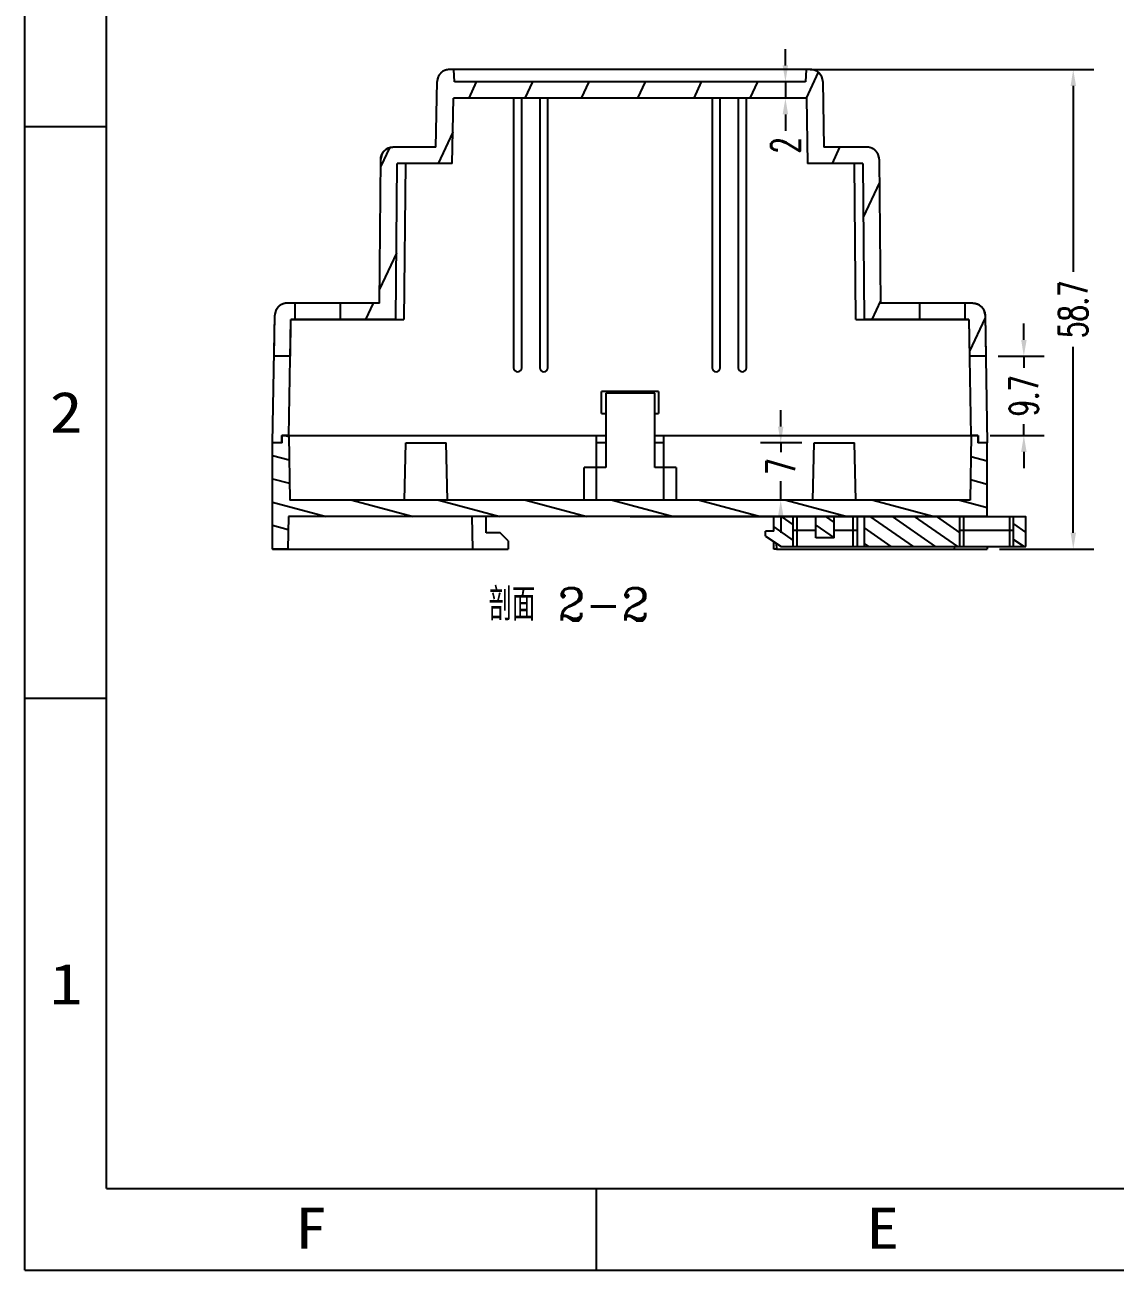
# Model space of a CAD drawing. Header units: millimetres. Extents: x -10387 to -9967, y 7124 to 7421.
# Drawn here: x -10387 to -10253.5, y 7124.1 to 7276.6 of the extents above; entities that cross this region are included whole.
import ezdxf
from ezdxf.enums import TextEntityAlignment as Align

# ---------------------------------------------------------------- set-up
doc = ezdxf.new("R2010")
doc.units = ezdxf.units.MM
doc.layers.add('dim', color=3, linetype='Continuous')
doc.styles.add('ROMANC', font='romanc.shx', dxfattribs={"bigfont": 'gbcbig.shx'})
doc.styles.add('romans', font='romans.shx', dxfattribs={"width": 0.67, "bigfont": 'fangsong.shx'})
doc.styles.add('TEXTSTYLE_0', font='txt', dxfattribs={"width": 0.8})
doc.dimstyles.new('MSTD', dxfattribs={"dimtxt": 3.5, "dimasz": 2, "dimexe": 2.5, "dimexo": 1.5, "dimgap": 1, "dimtad": 0, "dimdsep": 46, "dimtxsty": 'romans', "dimcen": 0, "dimclrd": 5, "dimclre": 5, "dimclrt": 3, "dimadec": 1, "dimazin": 0, "dimtfac": 0.5, "dimtmove": 0, "dimatfit": 3, "dimfxl": 1, "dimarcsym": 0})

# ---------------------------------------------------------------- blocks, each defined once
blk = doc.blocks.new('*D72')
at = {"layer": 'Defpoints', "color": 0}
for p in [(-10293.03, 7269.6), (-10293.87, 7267.6), (-10293.03, 7267.6)]:
    blk.add_point(p, dxfattribs=at)
at = {"layer": 'dim', "color": 5, "lineweight": -2}
for p, q in [((-10293.87, 7271.6), (-10293.87, 7273.6)), ((-10294.53, 7269.6), (-10296.37, 7269.6)), ((-10293.87, 7269.6), (-10293.87, 7267.6)), ((-10294.53, 7267.6), (-10296.37, 7267.6)), ((-10293.87, 7265.6), (-10293.87, 7263.6))]:
    blk.add_line(p, q, dxfattribs=at)
at = {"layer": 'dim', "color": 5}
for points in [[(-10294.21, 7271.6), (-10293.54, 7271.6), (-10293.87, 7269.6)], [(-10294.21, 7265.6), (-10293.54, 7265.6), (-10293.87, 7267.6)]]:
    blk.add_solid(points, dxfattribs=at)
at = {"layer": 'dim', "color": 3, "insert": (-10293.87, 7261.82), "char_height": 3.5, "attachment_point": 5, "rotation": 90, "style": 'romans'}
blk.add_mtext('2', dxfattribs=at)
blk = doc.blocks.new('*D73')
at = {"layer": 'Defpoints', "color": 0}
for p in [(-10292.32, 7271.1), (-10269.15, 7212.4), (-10258.63, 7212.4)]:
    blk.add_point(p, dxfattribs=at)
at = {"layer": 'dim', "color": 5, "lineweight": -2}
for p, q in [((-10290.82, 7271.1), (-10256.13, 7271.1)), ((-10258.63, 7269.1), (-10258.63, 7246.32)), ((-10258.63, 7214.4), (-10258.63, 7237.17)), ((-10267.65, 7212.4), (-10256.13, 7212.4))]:
    blk.add_line(p, q, dxfattribs=at)
at = {"layer": 'dim', "color": 5}
for points in [[(-10258.96, 7269.1), (-10258.29, 7269.1), (-10258.63, 7271.1)], [(-10258.96, 7214.4), (-10258.29, 7214.4), (-10258.63, 7212.4)]]:
    blk.add_solid(points, dxfattribs=at)
at = {"layer": 'dim', "color": 3, "insert": (-10258.63, 7241.75), "char_height": 3.5, "attachment_point": 5, "rotation": 90, "style": 'romans'}
blk.add_mtext('58.7', dxfattribs=at)
blk = doc.blocks.new('SUN_6HWZ35TKXU86YGHH1AY77V3D6FJ')
at = {"color": 7, "linetype": 'Continuous'}
for p, q in [((-420, 0), (-420, 297)), ((-410, 10), (-410, 287)), ((-420, 140), (-410, 140)), ((-420, 70), (-410, 70)), ((-410, 10), (-10, 10)), ((-350, 0), (-350, 10)), ((-420, 0), (0, 0))]:
    blk.add_line(p, q, dxfattribs=at)
at = {"color": 2, "linetype": 'Continuous', "style": 'TEXTSTYLE_0'}
for s, width, p, p2 in [('2', 1.2, (-416.95, 102.54), (-412.95, 102.54)), ('1', 2.4, (-416.95, 32.54), (-412.95, 32.54)), ('F', 1.2, (-386.98, 2.63), (-382.98, 2.63)), ('E', 1.2, (-316.98, 2.63), (-312.98, 2.63))]:
    blk.add_text(s, height=5, dxfattribs=dict(at, width=width)).set_placement(p, p2, align=Align.FIT)
blk = doc.blocks.new('*D74')
at = {"layer": 'Defpoints', "color": 0}
for p in [(-10269.34, 7236), (-10270.32, 7226.3), (-10264.68, 7226.3)]:
    blk.add_point(p, dxfattribs=at)
at = {"layer": 'dim', "color": 5, "lineweight": -2}
for p, q in [((-10264.68, 7238), (-10264.68, 7240)), ((-10267.84, 7236), (-10262.18, 7236)), ((-10264.68, 7236), (-10264.68, 7234.6)), ((-10264.68, 7226.3), (-10264.68, 7227.69)), ((-10268.82, 7226.3), (-10262.18, 7226.3)), ((-10264.68, 7224.3), (-10264.68, 7222.3))]:
    blk.add_line(p, q, dxfattribs=at)
at = {"layer": 'dim', "color": 5}
for points in [[(-10265.01, 7238), (-10264.34, 7238), (-10264.68, 7236)], [(-10265.01, 7224.3), (-10264.34, 7224.3), (-10264.68, 7226.3)]]:
    blk.add_solid(points, dxfattribs=at)
at = {"layer": 'dim', "color": 3, "insert": (-10264.68, 7231.15), "char_height": 3.5, "attachment_point": 5, "rotation": 90, "style": 'romans'}
blk.add_mtext('9.7', dxfattribs=at)
blk = doc.blocks.new('*D77')
at = {"layer": 'Defpoints', "color": 0}
for p in [(-10290.36, 7225.4), (-10294.44, 7218.4), (-10291.61, 7218.4)]:
    blk.add_point(p, dxfattribs=at)
at = {"layer": 'dim', "color": 5, "lineweight": -2}
for p, q in [((-10294.44, 7227.4), (-10294.44, 7229.4)), ((-10291.86, 7225.4), (-10296.94, 7225.4)), ((-10294.44, 7225.4), (-10294.44, 7224.26)), ((-10294.44, 7218.4), (-10294.44, 7220.7)), ((-10293.11, 7218.4), (-10296.94, 7218.4)), ((-10294.44, 7216.4), (-10294.44, 7214.4))]:
    blk.add_line(p, q, dxfattribs=at)
at = {"layer": 'dim', "color": 5}
for points in [[(-10294.78, 7227.4), (-10294.11, 7227.4), (-10294.44, 7225.4)], [(-10294.78, 7216.4), (-10294.11, 7216.4), (-10294.44, 7218.4)]]:
    blk.add_solid(points, dxfattribs=at)
at = {"layer": 'dim', "color": 3, "insert": (-10294.44, 7222.48), "char_height": 3.5, "attachment_point": 5, "rotation": 90, "style": 'romans'}
blk.add_mtext('7', dxfattribs=at)

msp = doc.modelspace()

# ---------------------------------------------------------------- hatches: boundary and pattern name
at = {"linetype": 'Continuous'}
h = msp.add_hatch(dxfattribs=at)
h.set_pattern_fill('DEFAULT__4', color=2, scale=2.751555, angle=165, style=0, pattern_type=0)
h.set_pattern_definition([(165, (-10476.593, 7062.284), (-0.712155, -2.657798), [])])
edge = h.paths.add_edge_path()
edge.add_line((-10354.782, 7212.397), (-10356.651, 7212.397))
edge.add_line((-10356.651, 7212.397), (-10356.651, 7225.397))
edge.add_line((-10355.481, 7225.397), (-10356.651, 7225.397))
edge.add_line((-10355.481, 7225.397), (-10355.481, 7226.297))
edge.add_line((-10354.664, 7226.297), (-10355.481, 7226.297))
edge.add_line((-10354.664, 7226.297), (-10354.543, 7218.397))
edge.add_line((-10271.259, 7218.397), (-10354.543, 7218.397))
edge.add_line((-10271.137, 7226.297), (-10271.259, 7218.397))
edge.add_line((-10270.321, 7226.297), (-10271.137, 7226.297))
edge.add_line((-10270.321, 7226.297), (-10270.321, 7225.397))
edge.add_line((-10269.151, 7225.397), (-10270.321, 7225.397))
edge.add_line((-10269.151, 7216.397), (-10269.151, 7225.397))
edge.add_line((-10269.151, 7216.397), (-10354.712, 7216.397))
edge.add_line((-10354.712, 7216.397), (-10354.782, 7212.397))
h = msp.add_hatch(dxfattribs=at)
h.set_pattern_fill('2', color=2, scale=1.559055, angle=325, style=0, pattern_type=0)
h.set_pattern_definition([(325, (-10476.5931, 7062.2839), (0.894237, 1.277103), [])])
edge = h.paths.add_edge_path()
edge.add_line((-10295.289, 7216.397), (-10292.929, 7216.397))
edge.add_line((-10292.929, 7212.697), (-10292.929, 7216.397))
edge.add_line((-10294.39, 7212.697), (-10292.929, 7212.697))
edge.add_line((-10296.289, 7213.964), (-10294.39, 7212.697))
edge.add_line((-10296.289, 7213.964), (-10296.289, 7214.597))
edge.add_line((-10295.289, 7214.597), (-10296.289, 7214.597))
edge.add_line((-10295.289, 7214.597), (-10295.289, 7216.397))
edge = h.paths.add_edge_path()
edge.add_line((-10290.139, 7216.397), (-10287.908, 7216.397))
edge.add_line((-10287.908, 7213.76), (-10287.908, 7216.397))
edge.add_line((-10287.908, 7213.76), (-10290.139, 7213.76))
edge.add_line((-10290.139, 7213.76), (-10290.139, 7216.397))
edge = h.paths.add_edge_path()
edge.add_line((-10284.226, 7216.397), (-10272.529, 7216.397))
edge.add_line((-10272.529, 7212.697), (-10272.529, 7216.397))
edge.add_line((-10284.226, 7212.697), (-10272.529, 7212.697))
edge.add_line((-10284.226, 7216.397), (-10284.226, 7212.697))
edge = h.paths.add_edge_path()
edge.add_line((-10265.929, 7216.397), (-10264.429, 7216.397))
edge.add_line((-10264.429, 7212.697), (-10264.429, 7216.397))
edge.add_line((-10265.929, 7212.697), (-10264.429, 7212.697))
edge.add_line((-10265.929, 7212.697), (-10265.929, 7216.397))

# ---------------------------------------------------------------- linework, layer by layer
at = {"color": 7, "linetype": 'Continuous'}
for p, q in [((-10334.48, 7271.097), (-10335.011, 7271.097)), ((-10290.791, 7271.097), (-10335.011, 7271.097)), ((-10334.401, 7269.597), (-10334.48, 7271.097)), ((-10334.401, 7269.597), (-10334.48, 7271.097)), ((-10291.322, 7271.097), (-10291.401, 7269.597)), ((-10291.322, 7271.097), (-10291.401, 7269.597)), ((-10290.791, 7271.097), (-10291.322, 7271.097)), ((-10336.651, 7261.597), (-10336.511, 7269.624)), ((-10336.651, 7261.597), (-10336.511, 7269.624)), ((-10291.401, 7269.597), (-10334.401, 7269.597)), ((-10291.401, 7269.597), (-10334.401, 7269.597)), ((-10289.291, 7269.624), (-10289.151, 7261.597)), ((-10289.291, 7269.624), (-10289.151, 7261.597)), ((-10334.651, 7259.597), (-10334.511, 7267.597)), ((-10334.651, 7259.597), (-10334.511, 7267.597)), ((-10291.29, 7267.597), (-10334.511, 7267.597)), ((-10291.29, 7267.597), (-10334.511, 7267.597)), ((-10327.151, 7267.597), (-10327.151, 7234.597)), ((-10326.151, 7234.597), (-10326.151, 7267.597)), ((-10323.951, 7267.597), (-10323.951, 7234.597)), ((-10322.951, 7234.597), (-10322.951, 7267.597)), ((-10302.851, 7267.597), (-10302.851, 7234.597)), ((-10301.851, 7234.597), (-10301.851, 7267.597)), ((-10299.651, 7267.597), (-10299.651, 7234.597)), ((-10298.651, 7234.597), (-10298.651, 7267.597)), ((-10291.29, 7267.597), (-10291.151, 7259.597)), ((-10291.29, 7267.597), (-10291.151, 7259.597)), ((-10336.651, 7261.597), (-10341.914, 7261.597)), ((-10336.651, 7261.597), (-10341.914, 7261.597)), ((-10283.888, 7261.597), (-10289.151, 7261.597)), ((-10283.888, 7261.597), (-10289.151, 7261.597)), ((-10343.568, 7242.497), (-10343.414, 7260.11)), ((-10343.568, 7242.497), (-10343.414, 7260.11)), ((-10341.568, 7240.497), (-10341.401, 7259.597)), ((-10341.568, 7240.497), (-10341.401, 7259.597)), ((-10334.651, 7259.597), (-10341.401, 7259.597)), ((-10334.651, 7259.597), (-10341.401, 7259.597)), ((-10340.401, 7259.597), (-10340.568, 7240.497)), ((-10284.401, 7259.597), (-10291.151, 7259.597)), ((-10284.401, 7259.597), (-10291.151, 7259.597)), ((-10285.234, 7240.497), (-10285.401, 7259.597)), ((-10284.401, 7259.597), (-10284.234, 7240.497)), ((-10284.401, 7259.597), (-10284.234, 7240.497)), ((-10282.388, 7260.11), (-10282.234, 7242.497)), ((-10282.388, 7260.11), (-10282.234, 7242.497)), ((-10353.901, 7242.497), (-10354.878, 7242.497)), ((-10343.568, 7242.497), (-10354.878, 7242.497)), ((-10353.901, 7242.197), (-10353.901, 7242.497)), ((-10353.901, 7240.497), (-10353.901, 7242.497)), ((-10348.401, 7242.497), (-10348.401, 7242.197)), ((-10343.568, 7242.497), (-10348.401, 7242.497)), ((-10348.401, 7242.497), (-10348.401, 7240.497)), ((-10277.401, 7242.497), (-10282.234, 7242.497)), ((-10270.923, 7242.497), (-10282.234, 7242.497)), ((-10277.401, 7242.197), (-10277.401, 7242.497)), ((-10277.401, 7240.497), (-10277.401, 7242.497)), ((-10271.901, 7242.497), (-10271.901, 7242.197)), ((-10270.923, 7242.497), (-10271.901, 7242.497)), ((-10271.901, 7242.497), (-10271.901, 7240.497)), ((-10356.651, 7225.397), (-10356.378, 7241.024)), ((-10356.466, 7235.997), (-10356.378, 7241.024)), ((-10354.651, 7226.297), (-10354.403, 7240.497)), ((-10354.482, 7235.997), (-10354.403, 7240.497)), ((-10341.568, 7240.497), (-10354.403, 7240.497)), ((-10354.403, 7240.497), (-10340.568, 7240.497)), ((-10285.234, 7240.497), (-10271.399, 7240.497)), ((-10271.399, 7240.497), (-10284.234, 7240.497)), ((-10271.399, 7240.497), (-10271.32, 7235.997)), ((-10271.399, 7240.497), (-10271.151, 7226.297)), ((-10269.424, 7241.024), (-10269.336, 7235.997)), ((-10269.424, 7241.024), (-10269.151, 7225.397)), ((-10354.482, 7235.997), (-10356.466, 7235.997)), ((-10354.482, 7235.997), (-10356.466, 7235.997)), ((-10269.336, 7235.997), (-10271.32, 7235.997)), ((-10269.336, 7235.997), (-10271.32, 7235.997)), ((-10309.401, 7231.697), (-10316.401, 7231.697)), ((-10316.401, 7228.997), (-10316.401, 7231.697)), ((-10309.876, 7231.497), (-10315.876, 7231.497)), ((-10315.876, 7231.497), (-10315.876, 7222.397)), ((-10309.876, 7222.397), (-10309.876, 7231.497)), ((-10309.401, 7231.697), (-10309.401, 7228.997)), ((-10316.401, 7228.997), (-10315.876, 7228.997)), ((-10309.876, 7228.997), (-10309.401, 7228.997)), ((-10355.551, 7226.297), (-10355.551, 7225.397)), ((-10355.551, 7226.297), (-10315.876, 7226.297)), ((-10355.481, 7225.397), (-10355.481, 7226.297)), ((-10354.664, 7226.297), (-10355.481, 7226.297)), ((-10355.481, 7225.397), (-10355.481, 7226.297)), ((-10354.664, 7226.297), (-10354.543, 7218.397)), ((-10354.664, 7226.297), (-10354.543, 7218.397)), ((-10317.001, 7218.397), (-10317.001, 7226.297)), ((-10309.876, 7226.297), (-10270.251, 7226.297)), ((-10308.801, 7226.297), (-10308.801, 7222.397)), ((-10271.137, 7226.297), (-10271.259, 7218.397)), ((-10271.137, 7226.297), (-10271.259, 7218.397)), ((-10270.321, 7226.297), (-10271.137, 7226.297)), ((-10270.321, 7226.297), (-10270.321, 7225.397)), ((-10270.321, 7226.297), (-10270.321, 7225.397)), ((-10270.251, 7226.297), (-10270.251, 7225.397)), ((-10356.651, 7212.397), (-10356.651, 7225.397)), ((-10355.481, 7225.397), (-10356.651, 7225.397)), ((-10356.651, 7212.397), (-10356.651, 7225.397)), ((-10355.481, 7225.397), (-10356.651, 7225.397)), ((-10340.498, 7218.397), (-10340.355, 7225.397)), ((-10340.355, 7225.397), (-10335.396, 7225.397)), ((-10335.253, 7218.397), (-10335.396, 7225.397)), ((-10315.876, 7225.397), (-10317.001, 7225.397)), ((-10308.801, 7225.397), (-10309.876, 7225.397)), ((-10290.498, 7218.397), (-10290.355, 7225.397)), ((-10290.355, 7225.397), (-10285.396, 7225.397)), ((-10285.253, 7218.397), (-10285.396, 7225.397)), ((-10269.151, 7225.397), (-10270.321, 7225.397)), ((-10269.151, 7225.397), (-10270.321, 7225.397)), ((-10269.151, 7216.397), (-10269.151, 7225.397)), ((-10269.151, 7216.397), (-10269.151, 7225.397)), ((-10315.876, 7222.397), (-10318.501, 7222.397)), ((-10318.501, 7218.397), (-10318.501, 7222.397)), ((-10307.251, 7222.397), (-10309.876, 7222.397)), ((-10308.75, 7218.397), (-10308.75, 7222.397)), ((-10307.251, 7222.397), (-10307.251, 7218.397)), ((-10271.259, 7218.397), (-10354.543, 7218.397)), ((-10271.259, 7218.397), (-10354.543, 7218.397)), ((-10354.712, 7216.397), (-10354.782, 7212.397)), ((-10354.712, 7216.397), (-10354.782, 7212.397)), ((-10269.151, 7216.397), (-10354.712, 7216.397)), ((-10312.876, 7216.397), (-10354.712, 7216.397)), ((-10332.143, 7212.397), (-10332.212, 7216.397)), ((-10330.512, 7214.397), (-10330.512, 7216.397)), ((-10295.289, 7216.397), (-10292.929, 7216.397)), ((-10295.289, 7214.597), (-10295.289, 7216.397)), ((-10295.289, 7214.597), (-10295.289, 7216.397)), ((-10292.929, 7212.697), (-10292.929, 7216.397)), ((-10292.929, 7212.697), (-10292.929, 7216.397)), ((-10292.876, 7216.397), (-10264.429, 7216.397)), ((-10292.429, 7212.697), (-10292.429, 7216.397)), ((-10290.139, 7216.397), (-10287.908, 7216.397)), ((-10290.139, 7213.76), (-10290.139, 7216.397)), ((-10290.139, 7213.76), (-10290.139, 7216.397)), ((-10287.908, 7213.76), (-10287.908, 7216.397)), ((-10287.908, 7213.76), (-10287.908, 7216.397)), ((-10285.599, 7216.397), (-10285.599, 7212.697)), ((-10285.099, 7216.397), (-10285.099, 7212.697)), ((-10284.226, 7216.397), (-10272.529, 7216.397)), ((-10284.226, 7216.397), (-10284.226, 7212.697)), ((-10284.226, 7216.397), (-10284.226, 7212.697)), ((-10272.529, 7212.697), (-10272.529, 7216.397)), ((-10272.529, 7212.697), (-10272.529, 7216.397)), ((-10272.029, 7212.697), (-10272.029, 7216.397)), ((-10266.429, 7216.397), (-10266.429, 7212.697)), ((-10265.929, 7216.397), (-10264.429, 7216.397)), ((-10265.929, 7212.697), (-10265.929, 7216.397)), ((-10265.929, 7212.697), (-10265.929, 7216.397)), ((-10264.429, 7212.697), (-10264.429, 7216.397)), ((-10264.429, 7212.697), (-10264.429, 7216.397)), ((-10328.812, 7214.397), (-10330.512, 7214.397)), ((-10327.812, 7213.397), (-10328.812, 7214.397)), ((-10296.289, 7213.964), (-10296.289, 7214.597)), ((-10295.289, 7214.597), (-10296.289, 7214.597)), ((-10295.289, 7214.597), (-10296.289, 7214.597)), ((-10296.289, 7213.964), (-10296.289, 7214.597)), ((-10296.289, 7213.964), (-10294.39, 7212.697)), ((-10296.289, 7213.964), (-10294.39, 7212.697)), ((-10292.929, 7214.697), (-10290.139, 7214.697)), ((-10287.908, 7213.76), (-10290.139, 7213.76)), ((-10287.908, 7213.76), (-10290.139, 7213.76)), ((-10287.908, 7214.697), (-10285.099, 7214.697)), ((-10272.529, 7214.697), (-10265.929, 7214.697)), ((-10354.782, 7212.397), (-10356.651, 7212.397)), ((-10356.651, 7212.397), (-10327.812, 7212.397)), ((-10327.812, 7213.397), (-10327.812, 7212.397)), ((-10295.289, 7212.397), (-10295.289, 7213.297)), ((-10294.981, 7212.397), (-10295.289, 7212.397)), ((-10295.012, 7213.112), (-10294.975, 7212.397)), ((-10294.975, 7212.397), (-10269.151, 7212.397)), ((-10294.39, 7212.697), (-10292.929, 7212.697)), ((-10294.39, 7212.697), (-10264.429, 7212.697)), ((-10284.226, 7212.697), (-10272.529, 7212.697)), ((-10273.188, 7212.697), (-10273.204, 7212.397)), ((-10269.151, 7212.697), (-10269.151, 7212.397)), ((-10265.929, 7212.697), (-10264.429, 7212.697))]:
    msp.add_line(p, q, dxfattribs=at)
at = {"color": 2, "linetype": 'Continuous'}
for p, q in [((-10289.846, 7270.763), (-10291.322, 7267.597)), ((-10331.712, 7269.597), (-10332.645, 7267.597)), ((-10324.825, 7269.597), (-10325.757, 7267.597)), ((-10317.938, 7269.597), (-10318.87, 7267.597)), ((-10311.051, 7269.597), (-10311.983, 7267.597)), ((-10304.164, 7269.597), (-10305.096, 7267.597)), ((-10297.277, 7269.597), (-10298.209, 7267.597)), ((-10334.584, 7263.439), (-10336.375, 7259.597)), ((-10342.361, 7261.529), (-10343.421, 7259.256)), ((-10287.233, 7261.597), (-10288.166, 7259.597)), ((-10282.363, 7257.272), (-10284.343, 7253.025)), ((-10341.497, 7248.614), (-10343.553, 7244.205)), ((-10282.237, 7242.774), (-10283.298, 7240.497)), ((-10344.349, 7242.497), (-10345.281, 7240.497)), ((-10269.418, 7240.724), (-10271.331, 7236.622))]:
    msp.add_line(p, q, dxfattribs=at)
at = {"color": 4, "linetype": 'Continuous'}
msp.add_line((-10312.876, 7216.397), (-10292.876, 7216.397), dxfattribs=at)
at = {"color": 7, "linetype": 'Continuous'}
for centre, radius, start, end in [((-10335.011, 7269.597), 1.5, 90, 179), ((-10290.791, 7269.597), 1.5, 1, 90), ((-10341.914, 7260.097), 1.5, 90, 179.5), ((-10283.888, 7260.097), 1.5, 0.5, 90), ((-10354.878, 7240.997), 1.5, 90, 179), ((-10270.923, 7240.997), 1.5, 1, 90), ((-10326.651, 7234.597), 0.5, 180, 360), ((-10323.451, 7234.597), 0.5, 180, 360), ((-10302.351, 7234.597), 0.5, 180, 360), ((-10299.151, 7234.597), 0.5, 180, 360)]:
    msp.add_arc(centre, radius, start, end, dxfattribs=at)
for points, start_tangent, end_tangent in [([(-10335.011, 7271.097), (-10335.044, 7271.097), (-10335.077, 7271.096), (-10335.111, 7271.094), (-10335.145, 7271.091), (-10335.178, 7271.088), (-10335.213, 7271.084), (-10335.247, 7271.079), (-10335.281, 7271.073), (-10335.316, 7271.066), (-10335.35, 7271.058), (-10335.385, 7271.05), (-10335.42, 7271.041), (-10335.454, 7271.03), (-10335.489, 7271.019), (-10335.523, 7271.007), (-10335.558, 7270.994), (-10335.592, 7270.98), (-10335.626, 7270.966), (-10335.66, 7270.95), (-10335.693, 7270.933), (-10335.726, 7270.916), (-10335.759, 7270.897), (-10335.792, 7270.878), (-10335.824, 7270.858), (-10335.856, 7270.837), (-10335.887, 7270.815), (-10335.918, 7270.792), (-10335.948, 7270.769), (-10335.977, 7270.745), (-10336.006, 7270.72), (-10336.035, 7270.694), (-10336.062, 7270.667), (-10336.089, 7270.64), (-10336.116, 7270.612), (-10336.141, 7270.584), (-10336.166, 7270.554), (-10336.19, 7270.525), (-10336.213, 7270.494), (-10336.236, 7270.464), (-10336.257, 7270.432), (-10336.278, 7270.401), (-10336.298, 7270.368), (-10336.317, 7270.336), (-10336.335, 7270.303), (-10336.352, 7270.27), (-10336.368, 7270.236), (-10336.384, 7270.202), (-10336.398, 7270.168), (-10336.412, 7270.134), (-10336.424, 7270.1), (-10336.436, 7270.066), (-10336.447, 7270.031), (-10336.457, 7269.997), (-10336.466, 7269.962), (-10336.474, 7269.928), (-10336.481, 7269.893), (-10336.488, 7269.859), (-10336.494, 7269.825), (-10336.498, 7269.791), (-10336.502, 7269.757), (-10336.506, 7269.723), (-10336.508, 7269.69), (-10336.51, 7269.657), (-10336.511, 7269.624)], (-1, 0), (-0.0174524, -0.9998477)), ([(-10289.291, 7269.624), (-10289.292, 7269.657), (-10289.294, 7269.69), (-10289.296, 7269.723), (-10289.299, 7269.757), (-10289.303, 7269.791), (-10289.308, 7269.825), (-10289.314, 7269.859), (-10289.32, 7269.893), (-10289.328, 7269.928), (-10289.336, 7269.962), (-10289.345, 7269.997), (-10289.355, 7270.031), (-10289.366, 7270.066), (-10289.377, 7270.1), (-10289.39, 7270.134), (-10289.404, 7270.168), (-10289.418, 7270.202), (-10289.434, 7270.236), (-10289.45, 7270.27), (-10289.467, 7270.303), (-10289.485, 7270.336), (-10289.504, 7270.368), (-10289.524, 7270.401), (-10289.545, 7270.432), (-10289.566, 7270.464), (-10289.588, 7270.494), (-10289.612, 7270.525), (-10289.636, 7270.554), (-10289.66, 7270.584), (-10289.686, 7270.612), (-10289.712, 7270.64), (-10289.739, 7270.667), (-10289.767, 7270.694), (-10289.795, 7270.72), (-10289.824, 7270.745), (-10289.854, 7270.769), (-10289.884, 7270.792), (-10289.915, 7270.815), (-10289.946, 7270.837), (-10289.978, 7270.858), (-10290.01, 7270.878), (-10290.042, 7270.897), (-10290.075, 7270.916), (-10290.108, 7270.933), (-10290.142, 7270.95), (-10290.176, 7270.966), (-10290.21, 7270.98), (-10290.244, 7270.994), (-10290.278, 7271.007), (-10290.313, 7271.019), (-10290.347, 7271.03), (-10290.382, 7271.041), (-10290.417, 7271.05), (-10290.451, 7271.058), (-10290.486, 7271.066), (-10290.52, 7271.073), (-10290.555, 7271.079), (-10290.589, 7271.084), (-10290.623, 7271.088), (-10290.657, 7271.091), (-10290.691, 7271.094), (-10290.724, 7271.096), (-10290.758, 7271.097), (-10290.791, 7271.097)], (-0.0174524, 0.9998477), (-1, 0)), ([(-10343.414, 7260.11), (-10343.413, 7260.144), (-10343.412, 7260.177), (-10343.41, 7260.211), (-10343.407, 7260.245), (-10343.403, 7260.279), (-10343.398, 7260.313), (-10343.393, 7260.347), (-10343.387, 7260.382), (-10343.38, 7260.417), (-10343.372, 7260.451), (-10343.363, 7260.486), (-10343.353, 7260.521), (-10343.342, 7260.555), (-10343.331, 7260.59), (-10343.318, 7260.625), (-10343.305, 7260.659), (-10343.29, 7260.693), (-10343.275, 7260.727), (-10343.259, 7260.761), (-10343.242, 7260.795), (-10343.224, 7260.828), (-10343.205, 7260.861), (-10343.185, 7260.893), (-10343.165, 7260.925), (-10343.143, 7260.957), (-10343.121, 7260.988), (-10343.098, 7261.019), (-10343.074, 7261.049), (-10343.049, 7261.078), (-10343.023, 7261.107), (-10342.997, 7261.135), (-10342.97, 7261.163), (-10342.942, 7261.189), (-10342.914, 7261.216), (-10342.885, 7261.241), (-10342.855, 7261.265), (-10342.825, 7261.289), (-10342.794, 7261.312), (-10342.763, 7261.334), (-10342.731, 7261.355), (-10342.699, 7261.376), (-10342.666, 7261.395), (-10342.633, 7261.414), (-10342.6, 7261.432), (-10342.566, 7261.448), (-10342.532, 7261.464), (-10342.498, 7261.479), (-10342.463, 7261.493), (-10342.429, 7261.506), (-10342.394, 7261.518), (-10342.359, 7261.53), (-10342.325, 7261.54), (-10342.29, 7261.549), (-10342.255, 7261.558), (-10342.22, 7261.566), (-10342.186, 7261.573), (-10342.151, 7261.579), (-10342.116, 7261.584), (-10342.082, 7261.588), (-10342.048, 7261.591), (-10342.014, 7261.594), (-10341.98, 7261.596), (-10341.947, 7261.597), (-10341.914, 7261.597)], (0.0087265, 0.9999619), (1, 0)), ([(-10282.388, 7260.11), (-10282.389, 7260.144), (-10282.39, 7260.177), (-10282.392, 7260.211), (-10282.395, 7260.245), (-10282.399, 7260.279), (-10282.403, 7260.313), (-10282.409, 7260.347), (-10282.415, 7260.382), (-10282.422, 7260.417), (-10282.43, 7260.451), (-10282.439, 7260.486), (-10282.449, 7260.521), (-10282.459, 7260.555), (-10282.471, 7260.59), (-10282.484, 7260.625), (-10282.497, 7260.659), (-10282.511, 7260.693), (-10282.526, 7260.727), (-10282.543, 7260.761), (-10282.56, 7260.795), (-10282.578, 7260.828), (-10282.597, 7260.861), (-10282.616, 7260.893), (-10282.637, 7260.925), (-10282.658, 7260.957), (-10282.681, 7260.988), (-10282.704, 7261.019), (-10282.728, 7261.049), (-10282.753, 7261.078), (-10282.778, 7261.107), (-10282.805, 7261.135), (-10282.832, 7261.163), (-10282.86, 7261.189), (-10282.888, 7261.216), (-10282.917, 7261.241), (-10282.947, 7261.265), (-10282.977, 7261.289), (-10283.008, 7261.312), (-10283.039, 7261.334), (-10283.071, 7261.355), (-10283.103, 7261.376), (-10283.136, 7261.395), (-10283.169, 7261.414), (-10283.202, 7261.432), (-10283.236, 7261.448), (-10283.27, 7261.464), (-10283.304, 7261.479), (-10283.338, 7261.493), (-10283.373, 7261.506), (-10283.408, 7261.518), (-10283.442, 7261.53), (-10283.477, 7261.54), (-10283.512, 7261.549), (-10283.547, 7261.558), (-10283.581, 7261.566), (-10283.616, 7261.573), (-10283.651, 7261.579), (-10283.685, 7261.584), (-10283.72, 7261.588), (-10283.754, 7261.591), (-10283.788, 7261.594), (-10283.821, 7261.596), (-10283.855, 7261.597), (-10283.888, 7261.597)], (-0.0087265, 0.9999619), (-1, 0)), ([(-10354.878, 7242.497), (-10354.911, 7242.497), (-10354.945, 7242.496), (-10354.978, 7242.494), (-10355.012, 7242.491), (-10355.046, 7242.488), (-10355.08, 7242.484), (-10355.114, 7242.479), (-10355.149, 7242.473), (-10355.183, 7242.466), (-10355.218, 7242.458), (-10355.252, 7242.45), (-10355.287, 7242.441), (-10355.322, 7242.43), (-10355.356, 7242.419), (-10355.391, 7242.407), (-10355.425, 7242.394), (-10355.459, 7242.38), (-10355.493, 7242.366), (-10355.527, 7242.35), (-10355.561, 7242.333), (-10355.594, 7242.316), (-10355.627, 7242.297), (-10355.659, 7242.278), (-10355.691, 7242.258), (-10355.723, 7242.237), (-10355.754, 7242.215), (-10355.785, 7242.192), (-10355.815, 7242.169), (-10355.845, 7242.145), (-10355.874, 7242.12), (-10355.902, 7242.094), (-10355.93, 7242.067), (-10355.957, 7242.04), (-10355.983, 7242.012), (-10356.009, 7241.984), (-10356.033, 7241.954), (-10356.057, 7241.925), (-10356.081, 7241.894), (-10356.103, 7241.864), (-10356.125, 7241.832), (-10356.145, 7241.801), (-10356.165, 7241.768), (-10356.184, 7241.736), (-10356.202, 7241.703), (-10356.219, 7241.67), (-10356.236, 7241.636), (-10356.251, 7241.602), (-10356.265, 7241.568), (-10356.279, 7241.534), (-10356.292, 7241.5), (-10356.303, 7241.466), (-10356.314, 7241.431), (-10356.324, 7241.397), (-10356.333, 7241.362), (-10356.341, 7241.328), (-10356.349, 7241.293), (-10356.355, 7241.259), (-10356.361, 7241.225), (-10356.366, 7241.191), (-10356.37, 7241.157), (-10356.373, 7241.123), (-10356.375, 7241.09), (-10356.377, 7241.057), (-10356.378, 7241.024)], (-1, 0), (-0.0174524, -0.9998477)), ([(-10270.923, 7242.497), (-10270.89, 7242.497), (-10270.857, 7242.496), (-10270.824, 7242.494), (-10270.79, 7242.491), (-10270.756, 7242.488), (-10270.722, 7242.484), (-10270.687, 7242.479), (-10270.653, 7242.473), (-10270.618, 7242.466), (-10270.584, 7242.458), (-10270.549, 7242.45), (-10270.515, 7242.441), (-10270.48, 7242.43), (-10270.445, 7242.419), (-10270.411, 7242.407), (-10270.377, 7242.394), (-10270.342, 7242.38), (-10270.308, 7242.366), (-10270.275, 7242.35), (-10270.241, 7242.333), (-10270.208, 7242.316), (-10270.175, 7242.297), (-10270.142, 7242.278), (-10270.11, 7242.258), (-10270.079, 7242.237), (-10270.047, 7242.215), (-10270.017, 7242.192), (-10269.987, 7242.169), (-10269.957, 7242.145), (-10269.928, 7242.12), (-10269.9, 7242.094), (-10269.872, 7242.067), (-10269.845, 7242.04), (-10269.819, 7242.012), (-10269.793, 7241.984), (-10269.768, 7241.954), (-10269.744, 7241.925), (-10269.721, 7241.894), (-10269.699, 7241.864), (-10269.677, 7241.832), (-10269.657, 7241.801), (-10269.637, 7241.768), (-10269.618, 7241.736), (-10269.6, 7241.703), (-10269.582, 7241.67), (-10269.566, 7241.636), (-10269.551, 7241.602), (-10269.536, 7241.568), (-10269.523, 7241.534), (-10269.51, 7241.5), (-10269.498, 7241.466), (-10269.488, 7241.431), (-10269.478, 7241.397), (-10269.468, 7241.362), (-10269.46, 7241.328), (-10269.453, 7241.293), (-10269.446, 7241.259), (-10269.441, 7241.225), (-10269.436, 7241.191), (-10269.432, 7241.157), (-10269.429, 7241.123), (-10269.426, 7241.09), (-10269.425, 7241.057), (-10269.424, 7241.024)], (1, 0), (0.0174524, -0.9998477))]:
    msp.add_spline(points, degree=3, dxfattribs=dict(at, start_tangent=start_tangent, end_tangent=end_tangent))

# ---------------------------------------------------------------- block references
at = {"layer": 'dim'}
msp.add_blockref('SUN_6HWZ35TKXU86YGHH1AY77V3D6FJ', (-9966.979, 7124.124), dxfattribs=at)

# ---------------------------------------------------------------- texts
at = {"color": 2, "linetype": 'Continuous', "insert": (-10310.54, 7207.619), "char_height": 3.9688, "width": 19.05, "attachment_point": 3, "line_spacing_factor": 0.9, "style": 'ROMANC'}
msp.add_mtext('剖面 2-2', dxfattribs=at)

# ---------------------------------------------------------------- dimensions: what is measured, and where the dimension line sits
at = {"layer": 'dim'}
for base, p1, p2, picture, middle in [((-10293.873, 7267.597), (-10293.034, 7269.597), (-10293.034, 7267.597), '*D72', (-10293.873, 7261.816)), ((-10258.626, 7212.397), (-10292.322, 7271.097), (-10269.151, 7212.397), '*D73', (-10258.626, 7241.747)), ((-10264.678, 7226.297), (-10269.336, 7235.997), (-10270.321, 7226.297), '*D74', (-10264.678, 7231.147))]:
    dim = msp.add_linear_dim(base=base, p1=p1, p2=p2, angle=90, dimstyle='MSTD', dxfattribs=at)
    dim.commit()
    dim.dimension.update_dxf_attribs({"geometry": picture, "text_midpoint": middle})
dim = msp.add_linear_dim(base=(-10294.444, 7218.397), p1=(-10290.355, 7225.397), p2=(-10291.615, 7218.397), angle=90, dimstyle='MSTD', dxfattribs=at)
dim.commit()
dim.dimension.update_dxf_attribs({"geometry": '*D77', "text_midpoint": (-10294.444, 7222.481), "dimtype": 160})

doc.saveas('drawing.dxf')
